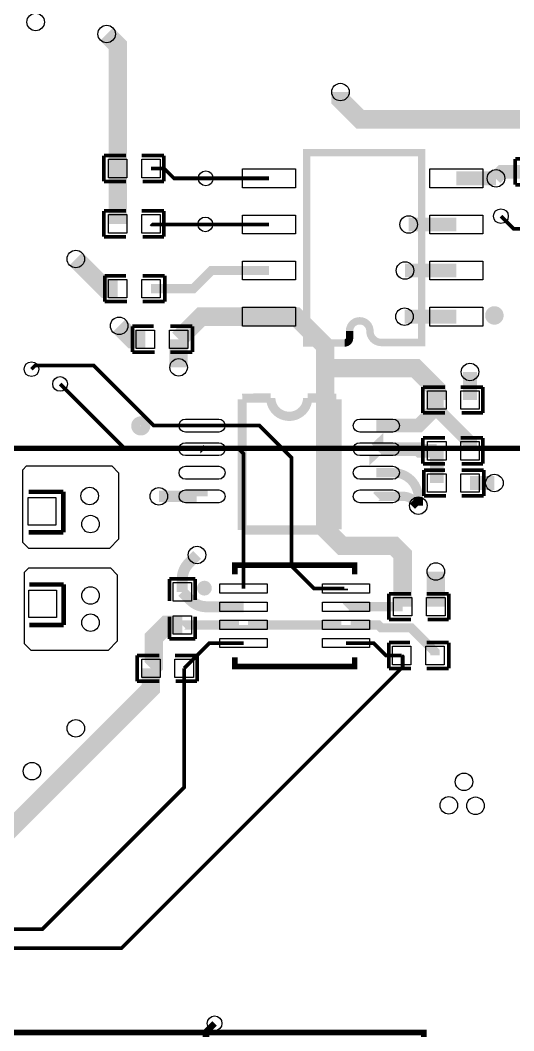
# Model space of a CAD drawing. Extents: x -17 to 168, y 0 to 127.
# Drawn here: x 79.64 to 93.23, y 72.07 to 99.91 of the extents above; entities that cross this region are included whole.
import ezdxf

# ---------------------------------------------------------------- set-up
doc = ezdxf.new("R2010")
doc.units = 0
doc.header["$MEASUREMENT"] = 0
for name, color, linetype in [('ET_TOP', 123, 'CONTINUOUS'), ('PG_SILKSCREEN_TOP', 123, 'CONTINUOUS'), ('PIN_TOP', 4, 'CONTINUOUS'), ('VC_TOP', 131, 'CONTINUOUS')]:
    doc.layers.add(name, color=color, linetype=linetype)

msp = doc.modelspace()

# ---------------------------------------------------------------- linework, layer by layer
at = {"layer": 'ET_TOP'}
for points, const_width in [([(82.3214, 95.826301), (82.3214, 99.226395), (82.0166, 99.531195)], 0.508), ([(88.4555, 97.932494), (88.4555, 97.727795), (89.0016, 97.181695), (94.1451, 97.181695), (94.5642, 96.762595), (94.5642, 95.733895)], 0.508), ([(82.3214, 95.826301), (82.3214, 94.302301)], 0.508), ([(83.2358, 95.826301), (83.600493, 95.826301), (83.8708, 95.556095), (84.7471, 95.556095)], 0.1016), ([(92.723005, 95.556095), (92.900805, 95.733895), (93.6498, 95.733895)], 0.381), ([(86.485197, 95.556095), (84.7471, 95.556095)], 0.1016), ([(92.723005, 95.556095), (91.645003, 95.556095)], 0.381), ([(92.742309, 95.556095), (92.723005, 95.556095)], 0.381), ([(92.8751, 94.514695), (93.224401, 94.165395), (94.011801, 94.165395), (94.5642, 94.717895)], 0.1016), ([(91.645003, 94.286095), (90.3351, 94.286095)], 0.381), ([(84.7344, 94.286095), (83.252107, 94.286095), (83.2358, 94.302301)], 0.1016), ([(86.485197, 94.286095), (84.7344, 94.286095)], 0.1016), ([(82.3214, 92.517189), (81.982107, 92.517189), (81.1657, 93.333595)], 0.508), ([(83.2358, 92.517189), (84.400593, 92.517189), (84.8995, 93.016095), (86.485197, 93.016095)], 0.254), ([(91.645003, 93.016095), (90.2335, 93.016095)], 0.381), ([(86.485197, 91.746095), (84.6201, 91.746095), (83.9978, 91.123795)], 0.508), ([(86.485197, 91.746095), (87.223905, 91.746095), (88.0364, 90.933499), (88.0364, 90.336395)], 0.508), ([(91.645003, 91.746095), (90.2208, 91.746095)], 0.381), ([(83.0834, 91.123795), (82.7278, 91.123795), (82.3595, 91.492095)], 0.508), ([(83.9978, 91.123795), (83.9978, 90.349095)], 0.508), ([(91.1098, 89.447395), (91.1098, 89.739495), (90.5256, 90.323695), (88.0491, 90.323695), (88.0364, 90.336395)], 0.508), ([(88.0364, 90.336395), (88.0364, 85.891395), (88.4936, 85.434195), (89.9287, 85.434195), (90.17, 85.192895), (90.17, 83.757795)], 0.508), ([(79.9465, 90.298295), (80.0481, 90.399895), (81.661, 90.399895), (83.315302, 88.745593), (84.645297, 88.745593)], 0.1016), ([(92.0242, 89.447395), (92.0242, 90.222095)], 0.381), ([(84.645297, 88.095379), (84.645297, 88.095404), (84.645195, 88.095303), (82.530391, 88.095303), (80.7339, 89.891895)], 0.1016), ([(91.1098, 89.447395), (91.0209, 89.358495), (91.0209, 89.155295), (90.611198, 88.745593), (89.445287, 88.745593)], 0.381), ([(92.0242, 88.050395), (92.0242, 88.278995), (91.1098, 89.193395), (91.1098, 89.447395)], 0.381), ([(88.610694, 84.253883), (88.610694, 84.253807), (87.730813, 84.253807), (87.1093, 84.875395), (87.1093, 87.859895), (86.223602, 88.745593), (84.645297, 88.745593)], 0.1016), ([(91.1098, 88.050395), (90.6526, 88.050395), (90.607591, 88.095303), (89.445313, 88.095303), (89.445313, 88.095404), (89.445287, 88.095379)], 0.381), ([(84.645297, 88.095379), (84.645297, 88.095404), (84.645195, 88.095303), (85.658706, 88.095303), (85.785706, 87.968303), (85.785706, 84.253883)], 0.1016), ([(91.1098, 88.050395), (91.1098, 87.161395)], 0.381), ([(92.0242, 87.161395), (92.6973, 87.161395)], 0.381), ([(84.645297, 86.795381), (84.645297, 86.795407), (83.454011, 86.795407)], 0.3048), ([(91.0844, 83.757795), (91.0844, 84.722995)], 0.508), ([(90.17, 83.757795), (88.614809, 83.757795), (88.610694, 83.753706)], 0.254), ([(83.2358, 82.055995), (83.316597, 82.136691), (83.316597, 82.902298), (83.663993, 83.249795), (84.0994, 83.249795)], 0.508), ([(85.785706, 83.253885), (85.785706, 83.253809), (84.103489, 83.253809), (84.0994, 83.249795)], 0.254), ([(88.610694, 83.253885), (88.610694, 83.253809), (85.785706, 83.253809), (85.785706, 83.253885)], 0.254), ([(91.059, 82.411595), (91.059, 82.513195), (90.3986, 83.173595), (89.577189, 83.173595), (89.4969, 83.253809), (88.610694, 83.253809), (88.610694, 83.253885)], 0.254), ([(85.785706, 82.753708), (84.847913, 82.753708), (84.1502, 82.055995)], 0.1016), ([(90.1446, 82.411595), (89.712013, 82.411595), (89.3699, 82.753708), (88.610694, 82.753708)], 0.1016), ([(69.2785, 74.893195), (69.826149, 74.345546), (82.421451, 74.345546), (90.17, 82.094095), (90.17, 82.386195), (90.1446, 82.411595)], 0.1016), ([(83.2358, 82.055995), (83.2358, 81.497399), (79.152496, 77.414095)], 0.508), ([(70.2818, 74.867795), (80.2386, 74.867795), (84.1502, 78.779395), (84.1502, 82.055995)], 0.1016), ([(84.9884, 72.276995), (84.753704, 72.042299), (84.753704, 71.022489)], 0.1778)]:
    msp.add_lwpolyline(points, dxfattribs=dict(at, const_width=const_width))
for points in [[(82.3468, 85.611995), (82.0928, 85.357995), (79.8703, 85.357995), (79.7052, 85.523095), (79.7052, 87.529695), (79.8068, 87.631295), (82.1563, 87.631295), (82.3468, 87.440795)], [(82.1182, 84.824595), (82.3087, 84.634095), (82.3087, 82.805295), (82.0547, 82.551295), (79.932759, 82.551295), (79.751936, 82.732118), (79.751936, 84.704707), (79.871824, 84.824595)]]:
    msp.add_lwpolyline(points, close=True, dxfattribs=at)
for points, const_width in [([(89.445287, 87.445596), (89.911199, 87.445596, -0.414214), (90.6018, 86.754995), (90.6018, 86.539095)], 0.254), ([(90.6018, 86.539095), (90.455699, 86.685196, 0.198917), (90.189634, 86.795407), (89.445313, 86.795407), (89.445287, 86.795381)], 0.254), ([(84.0994, 84.164195), (84.0994, 84.5169, -0.198917), (84.281061, 84.955456), (84.5058, 85.180195)], 0.3048), ([(85.785706, 83.753706), (84.769681, 83.753706, -0.198908), (84.326197, 83.937399), (84.0994, 84.164195)], 0.3048)]:
    msp.add_lwpolyline(points, format="xyb", dxfattribs=dict(at, const_width=const_width))
at = {"layer": 'PG_SILKSCREEN_TOP'}
for points, const_width in [([(88.426011, 91.0209), (87.523295, 91.0209), (87.523295, 96.266787), (90.695297, 96.266787), (90.695297, 91.033092), (89.585013, 91.033092, -0.414229), (89.267995, 91.350109, 0.999967), (88.706706, 91.350109), (88.706706, 91.155012, -0.414214), (88.572594, 91.0209)], 0.2032), ([(92.8243, 91.77909, 1), (92.569284, 91.77909, 1)], 0.254), ([(83.092798, 88.735687, 1), (82.818986, 88.735637, 1)], 0.254), ([(84.8106, 84.265795, 1), (84.6074, 84.265745, 1)], 0.2032)]:
    msp.add_lwpolyline(points, format="xyb", close=True, dxfattribs=dict(at, const_width=const_width))
for points, const_width in [([(81.9404, 96.181901), (82.55, 96.181901)], 0.1016), ([(81.9404, 96.181901), (81.9404, 95.470701)], 0.1016), ([(82.9818, 96.181901), (83.5914, 96.181901)], 0.1016), ([(83.5914, 96.181901), (83.5914, 95.470701)], 0.1016), ([(93.2688, 96.089495), (93.2688, 95.378295)], 0.1016), ([(93.2688, 96.089495), (93.8784, 96.089495)], 0.1016), ([(81.9404, 95.470701), (82.55, 95.470701)], 0.1016), ([(83.5914, 95.470701), (83.0072, 95.470701)], 0.1016), ([(93.2688, 95.378295), (93.8784, 95.378295)], 0.1016), ([(81.9404, 94.657901), (82.55, 94.657901)], 0.1016), ([(81.9404, 94.657901), (81.9404, 93.946701)], 0.1016), ([(82.9818, 94.657901), (83.5914, 94.657901)], 0.1016), ([(83.5914, 94.657901), (83.5914, 93.946701)], 0.1016), ([(81.9404, 93.946701), (82.55, 93.946701)], 0.1016), ([(83.5914, 93.946701), (83.0072, 93.946701)], 0.1016), ([(81.9658, 92.161589), (81.9658, 92.872789)], 0.1016), ([(81.9658, 92.872789), (82.55, 92.872789)], 0.1016), ([(83.6168, 92.872789), (83.0072, 92.872789)], 0.1016), ([(83.6168, 92.161589), (83.6168, 92.872789)], 0.1016), ([(82.5754, 92.161589), (81.9658, 92.161589)], 0.1016), ([(83.6168, 92.161589), (83.0072, 92.161589)], 0.1016), ([(82.7278, 91.479395), (83.312, 91.479395)], 0.1016), ([(82.7278, 90.768195), (82.7278, 91.479395)], 0.1016), ([(84.3788, 91.479395), (83.7692, 91.479395)], 0.1016), ([(84.3788, 90.768195), (84.3788, 91.479395)], 0.1016), ([(83.3374, 90.768195), (82.7278, 90.768195)], 0.1016), ([(84.3788, 90.768195), (83.7692, 90.768195)], 0.1016), ([(90.7288, 89.802995), (90.7288, 89.091795)], 0.1016), ([(90.7288, 89.802995), (91.3384, 89.802995)], 0.1016), ([(91.7702, 89.802995), (92.3798, 89.802995)], 0.1016), ([(92.3798, 89.802995), (92.3798, 89.091795)], 0.1016), ([(85.749892, 89.497687), (86.537292, 89.507593)], 0.254), ([(85.749892, 85.865487), (85.749892, 89.472287)], 0.254), ([(87.553292, 89.507593), (88.340692, 89.497687)], 0.254), ([(88.366092, 89.472287), (88.366092, 85.890887)], 0.254), ([(90.7288, 89.091795), (91.3384, 89.091795)], 0.1016), ([(92.3798, 89.091795), (91.7956, 89.091795)], 0.1016), ([(90.7288, 88.405995), (90.7288, 87.694795)], 0.1016), ([(90.7288, 88.405995), (91.3384, 88.405995)], 0.1016), ([(91.7702, 88.405995), (92.3798, 88.405995)], 0.1016), ([(92.3798, 88.405995), (92.3798, 87.694795)], 0.1016), ([(115.221995, 88.11641), (35.222205, 88.11641), (35.222205, 28.116505), (115.221995, 28.116505), (115.221995, 55.131995)], 0.1524), ([(90.7288, 87.694795), (91.3384, 87.694795)], 0.1016), ([(92.3798, 87.694795), (91.7956, 87.694795)], 0.1016), ([(90.7542, 87.516995), (91.3384, 87.516995)], 0.1016), ([(90.7542, 86.805795), (90.7542, 87.516995)], 0.1016), ([(92.4052, 87.516995), (91.7956, 87.516995)], 0.1016), ([(92.4052, 86.805795), (92.4052, 87.516995)], 0.1016), ([(79.8703, 86.920095), (80.8228, 86.920095)], 0.127), ([(80.8228, 86.920095), (80.8228, 85.802495)], 0.127), ([(91.3638, 86.805795), (90.7542, 86.805795)], 0.1016), ([(92.4052, 86.805795), (91.7956, 86.805795)], 0.1016), ([(80.8228, 85.802495), (79.8703, 85.802495)], 0.127), ([(88.366092, 85.865487), (85.749892, 85.865487)], 0.254), ([(88.8492, 84.646795), (88.8492, 84.900795), (85.5472, 84.900795), (85.5472, 84.646795)], 0.1524), ([(79.883, 84.367395), (80.8355, 84.367395)], 0.127), ([(80.8355, 84.367395), (80.8355, 83.249795)], 0.127), ([(83.7438, 84.519795), (84.455, 84.519795)], 0.1016), ([(83.7438, 83.910195), (83.7438, 84.519795)], 0.1016), ([(84.455, 84.519795), (84.455, 83.935595)], 0.1016), ([(89.789, 84.113395), (89.789, 83.402195)], 0.1016), ([(89.789, 84.113395), (90.3986, 84.113395)], 0.1016), ([(90.8304, 84.113395), (91.44, 84.113395)], 0.1016), ([(91.44, 84.113395), (91.44, 83.402195)], 0.1016), ([(83.7438, 82.868795), (83.7438, 83.478395)], 0.1016), ([(84.455, 82.868795), (84.455, 83.478395)], 0.1016), ([(80.8355, 83.249795), (79.883, 83.249795)], 0.127), ([(89.789, 83.402195), (90.3986, 83.402195)], 0.1016), ([(91.44, 83.402195), (90.8558, 83.402195)], 0.1016), ([(83.7438, 82.868795), (84.455, 82.868795)], 0.1016), ([(89.789, 82.055995), (89.789, 82.767195)], 0.1016), ([(89.789, 82.767195), (90.3732, 82.767195)], 0.1016), ([(91.44, 82.767195), (90.8304, 82.767195)], 0.1016), ([(91.44, 82.055995), (91.44, 82.767195)], 0.1016), ([(82.8548, 82.411595), (83.4644, 82.411595)], 0.1016), ([(82.8548, 82.411595), (82.8548, 81.700395)], 0.1016), ([(83.8962, 82.411595), (84.5058, 82.411595)], 0.1016), ([(84.5058, 82.411595), (84.5058, 81.700395)], 0.1016), ([(88.8492, 82.360795), (88.8492, 82.106795), (85.5472, 82.106795), (85.5472, 82.360795)], 0.1524), ([(90.3986, 82.055995), (89.789, 82.055995)], 0.1016), ([(91.44, 82.055995), (90.8304, 82.055995)], 0.1016), ([(82.8548, 81.700395), (83.4644, 81.700395)], 0.1016), ([(84.5058, 81.700395), (83.9216, 81.700395)], 0.1016)]:
    msp.add_lwpolyline(points, dxfattribs=dict(at, const_width=const_width))
at = {"layer": 'PG_SILKSCREEN_TOP', "const_width": 0.254}
msp.add_lwpolyline([(86.537292, 89.507593, 1.000044), (87.553292, 89.507593)], format="xyb", dxfattribs=at)
at = {"layer": 'PG_SILKSCREEN_TOP', "const_width": 0.1524}
msp.add_lwpolyline([(90.753692, 37.022303), (90.753692, 72.022487), (55.753508, 72.022487), (55.753508, 37.022303)], close=True, dxfattribs=at)
at = {"layer": 'PIN_TOP'}
for points in [[(82.0674, 95.572301), (82.0674, 96.080301), (82.5754, 96.080301), (82.5754, 95.572301)], [(82.9818, 95.572301), (82.9818, 96.080301), (83.4898, 96.080301), (83.4898, 95.572301)], [(85.756191, 95.815201), (87.214202, 95.815201), (87.214202, 95.29699), (85.756191, 95.29699)], [(90.915998, 95.815201), (92.374009, 95.815201), (92.374009, 95.29699), (90.915998, 95.29699)], [(82.0674, 94.048301), (82.0674, 94.556301), (82.5754, 94.556301), (82.5754, 94.048301)], [(82.9818, 94.048301), (82.9818, 94.556301), (83.4898, 94.556301), (83.4898, 94.048301)], [(85.756191, 94.545201), (87.214202, 94.545201), (87.214202, 94.02699), (85.756191, 94.02699)], [(90.915998, 94.545201), (92.374009, 94.545201), (92.374009, 94.02699), (90.915998, 94.02699)], [(85.756191, 93.275201), (87.214202, 93.275201), (87.214202, 92.75699), (85.756191, 92.75699)], [(90.915998, 93.275201), (92.374009, 93.275201), (92.374009, 92.75699), (90.915998, 92.75699)], [(82.5754, 92.771189), (82.5754, 92.263189), (82.0674, 92.263189), (82.0674, 92.771189)], [(83.4898, 92.771189), (83.4898, 92.263189), (82.9818, 92.263189), (82.9818, 92.771189)], [(85.756191, 92.005201), (87.214202, 92.005201), (87.214202, 91.48699), (85.756191, 91.48699)], [(90.915998, 92.005201), (92.374009, 92.005201), (92.374009, 91.48699), (90.915998, 91.48699)], [(83.3374, 91.377795), (83.3374, 90.869795), (82.8294, 90.869795), (82.8294, 91.377795)], [(84.2518, 91.377795), (84.2518, 90.869795), (83.7438, 90.869795), (83.7438, 91.377795)], [(90.8558, 89.193395), (90.8558, 89.701395), (91.3638, 89.701395), (91.3638, 89.193395)], [(91.7702, 89.193395), (91.7702, 89.701395), (92.2782, 89.701395), (92.2782, 89.193395)], [(90.8558, 87.796395), (90.8558, 88.304395), (91.3638, 88.304395), (91.3638, 87.796395)], [(91.7702, 87.796395), (91.7702, 88.304395), (92.2782, 88.304395), (92.2782, 87.796395)], [(91.3638, 87.415395), (91.3638, 86.907395), (90.8558, 86.907395), (90.8558, 87.415395)], [(92.2782, 87.415395), (92.2782, 86.907395), (91.7702, 86.907395), (91.7702, 87.415395)], [(79.8576, 86.005695), (79.8576, 86.767695), (80.6196, 86.767695), (80.6196, 86.005695)], [(84.3534, 83.910195), (83.8454, 83.910195), (83.8454, 84.418195), (84.3534, 84.418195)], [(85.138006, 84.380883), (86.433406, 84.380883), (86.433406, 84.126883), (85.138006, 84.126883)], [(87.962994, 84.380883), (89.258394, 84.380883), (89.258394, 84.126883), (87.962994, 84.126883)], [(79.8703, 83.452995), (79.8703, 84.214995), (80.6323, 84.214995), (80.6323, 83.452995)], [(85.138006, 83.880706), (86.433406, 83.880706), (86.433406, 83.626706), (85.138006, 83.626706)], [(87.962994, 83.880706), (89.258394, 83.880706), (89.258394, 83.626706), (87.962994, 83.626706)], [(89.916, 83.503795), (89.916, 84.011795), (90.424, 84.011795), (90.424, 83.503795)], [(90.8304, 83.503795), (90.8304, 84.011795), (91.3384, 84.011795), (91.3384, 83.503795)], [(84.3534, 82.995795), (83.8454, 82.995795), (83.8454, 83.503795), (84.3534, 83.503795)], [(85.138006, 83.380885), (86.433406, 83.380885), (86.433406, 83.126885), (85.138006, 83.126885)], [(87.962994, 83.380885), (89.258394, 83.380885), (89.258394, 83.126885), (87.962994, 83.126885)], [(85.138006, 82.880708), (86.433406, 82.880708), (86.433406, 82.626708), (85.138006, 82.626708)], [(87.962994, 82.880708), (89.258394, 82.880708), (89.258394, 82.626708), (87.962994, 82.626708)], [(90.3986, 82.665595), (90.3986, 82.157595), (89.8906, 82.157595), (89.8906, 82.665595)], [(91.313, 82.665595), (91.313, 82.157595), (90.805, 82.157595), (90.805, 82.665595)], [(82.9818, 81.801995), (82.9818, 82.309995), (83.4898, 82.309995), (83.4898, 81.801995)], [(83.8962, 81.801995), (83.8962, 82.309995), (84.4042, 82.309995), (84.4042, 81.801995)]]:
    msp.add_lwpolyline(points, close=True, dxfattribs=at)
for points in [[(85.102497, 88.567793), (84.188097, 88.567793, -1), (84.188097, 88.923393), (85.102497, 88.923393, -1)], [(89.902487, 88.567793), (88.988087, 88.567793, -1), (88.988087, 88.923393), (89.902487, 88.923393, -1)], [(85.102497, 87.917579), (84.188097, 87.917579, -1), (84.188097, 88.273179), (85.102497, 88.273179, -1)], [(89.902487, 87.917579), (88.988087, 87.917579, -1), (88.988087, 88.273179), (89.902487, 88.273179, -1)], [(85.102497, 87.267796), (84.188097, 87.267796, -1), (84.188097, 87.623396), (85.102497, 87.623396, -1)], [(89.902487, 87.267796), (88.988087, 87.267796, -1), (88.988087, 87.623396), (89.902487, 87.623396, -1)], [(85.102497, 86.617581), (84.188097, 86.617581, -1), (84.188097, 86.973181), (85.102497, 86.973181, -1)], [(89.902487, 86.617581), (88.988087, 86.617581, -1), (88.988087, 86.973181), (89.902487, 86.973181, -1)]]:
    msp.add_lwpolyline(points, format="xyb", close=True, dxfattribs=at)
at = {"layer": 'VC_TOP'}
for centre, radius in [((80.0608, 99.861395), 0.2413), ((82.0166, 99.531195), 0.2413), ((88.4555, 97.932494), 0.2413), ((92.742309, 95.556095), 0.2413), ((84.7471, 95.556095), 0.2032), ((92.8751, 94.514695), 0.2032), ((84.7344, 94.286095), 0.2032), ((90.3351, 94.286095), 0.2413), ((81.1657, 93.333595), 0.2413), ((90.2335, 93.016095), 0.2413), ((90.2208, 91.746095), 0.2413), ((82.3595, 91.492095), 0.2413), ((79.9465, 90.298295), 0.2032), ((83.9978, 90.349095), 0.2413), ((92.0242, 90.222095), 0.2413), ((80.7339, 89.891895), 0.2032), ((92.6973, 87.161395), 0.2413), ((81.5467, 86.805795), 0.2413), ((83.454011, 86.795407), 0.2413), ((90.6018, 86.539095), 0.2413), ((81.5721, 86.031095), 0.2413), ((84.5058, 85.180195), 0.2413), ((91.0844, 84.722995), 0.2413), ((81.5721, 84.062595), 0.2413), ((81.5721, 83.313295), 0.2413), ((81.1657, 80.404995), 0.2413), ((79.9592, 79.223895), 0.2413), ((91.8591, 78.931795), 0.2413), ((91.44, 78.284095), 0.2413), ((92.1766, 78.271395), 0.2413), ((84.9884, 72.276995), 0.2032)]:
    msp.add_circle(centre, radius, dxfattribs=at)

doc.saveas('drawing.dxf')
